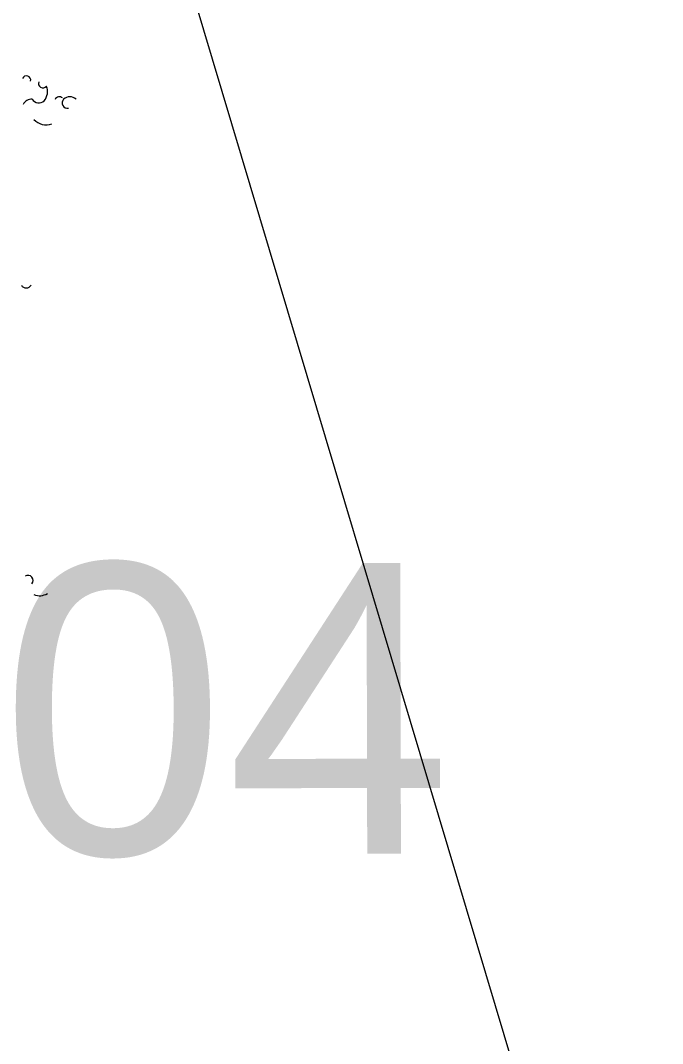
# Model space of a CAD drawing. Header units: millimetres. Extents: x 563604 to 809435, y 2337 to 1331933.
# Drawn here: x 742282 to 743607, y 1237001 to 1239113 of the extents above; entities that cross this region are included whole.
import ezdxf

# ---------------------------------------------------------------- set-up
doc = ezdxf.new("R2010")
doc.units = ezdxf.units.MM
for name, color, linetype, lineweight in [('CD TAI', 7, 'Continuous', 9), ('ks_caytram-1', 253, 'Continuous', 9), ('MEP DUONG NHUA-1', 253, 'Continuous', 9), ('NCV_TKCS_HIEN TRANG_251226_dwg-1', 253, 'Continuous', 9)]:
    doc.layers.add(name, color=color, linetype=linetype, lineweight=lineweight)
doc.styles.add('Arial', font='arial_0.ttf', dxfattribs={"height": 600.128024})

# ---------------------------------------------------------------- blocks, each defined once
blk = doc.blocks.new('NCV_TKCS_HIEN TRANG_251226_dwg_CX-2645538-TỔNG THỂ_HIỆN TRẠNG KHU ĐẤT')
at = {"layer": 'ks_caytram-1'}
for centre, radius, start, end in [((725161.8, 1294430.7), 8.84, 344.9871, 158.4102), ((725195.5, 1294423.8), 9.07, 157.3021, 323.4781), ((725177.2, 1294406.8), 28.1, 318.8791, 24.5371), ((725173.2, 1294370.9), 20.7, 88.3908, 152.812), ((725187.3, 1294399.4), 15.7, 210.0541, 314.6851), ((725229.9, 1294385.9), 10.3, 51.3851, 153.0747), ((725246.7, 1294383.9), 11.3, 136.3381, 279.7271), ((725251.4, 1294375.7), 20.5, 51.4441, 128.8265), ((725202.6, 1294373.5), 35.1, 223.8351, 289.1811), ((725161.3, 1294013.6), 11.8, 211.7701, 328.5001), ((725165.4, 1293398.2), 10.3, 315.6691, 125.803), ((725188.9, 1293397.7), 31.3, 248.1441, 301.2741)]:
    blk.add_arc(centre, radius, start, end, dxfattribs=at)
blk = doc.blocks.new('NCV_TKCS_HIEN TRANG_251226_dwg-1595164-TỔNG THỂ_HIỆN TRẠNG KHU ĐẤT')
at = {"layer": 'MEP DUONG NHUA-1', "flags": 128}
blk.add_lwpolyline([(716231.5, 1321591.7), (717133.5, 1319975.5), (720696.1, 1309813.7), (723366.6, 1301357.1), (725670.4, 1294397), (733749.3, 1266649), (735367.7, 1261954.8), (739458.1, 1249812.8), (743658, 1235750.6), (749920.1, 1214169.6), (754437.4, 1199109), (756928.6, 1191184.1), (760666.8, 1178214.1), (762672.6, 1171661.4), (768012.8, 1151455.6)], dxfattribs=at)
blk.add_blockref('NCV_TKCS_HIEN TRANG_251226_dwg_CX-2645538-TỔNG THỂ_HIỆN TRẠNG KHU ĐẤT', (17132.2, -55441))
at = {"layer": 'CD TAI', "insert": (741073.2, 1237988.2), "char_height": 600.13, "width": 2512.823, "attachment_point": 1, "rotation": 0.1346, "line_spacing_factor": 0.941778, "style": 'Arial'}
blk.add_mtext('2.204', dxfattribs=at)

msp = doc.modelspace()

# ---------------------------------------------------------------- block references
at = {"layer": 'NCV_TKCS_HIEN TRANG_251226_dwg-1'}
msp.add_blockref('NCV_TKCS_HIEN TRANG_251226_dwg-1595164-TỔNG THỂ_HIỆN TRẠNG KHU ĐẤT', (0, 0), dxfattribs=at)

doc.saveas('drawing.dxf')
